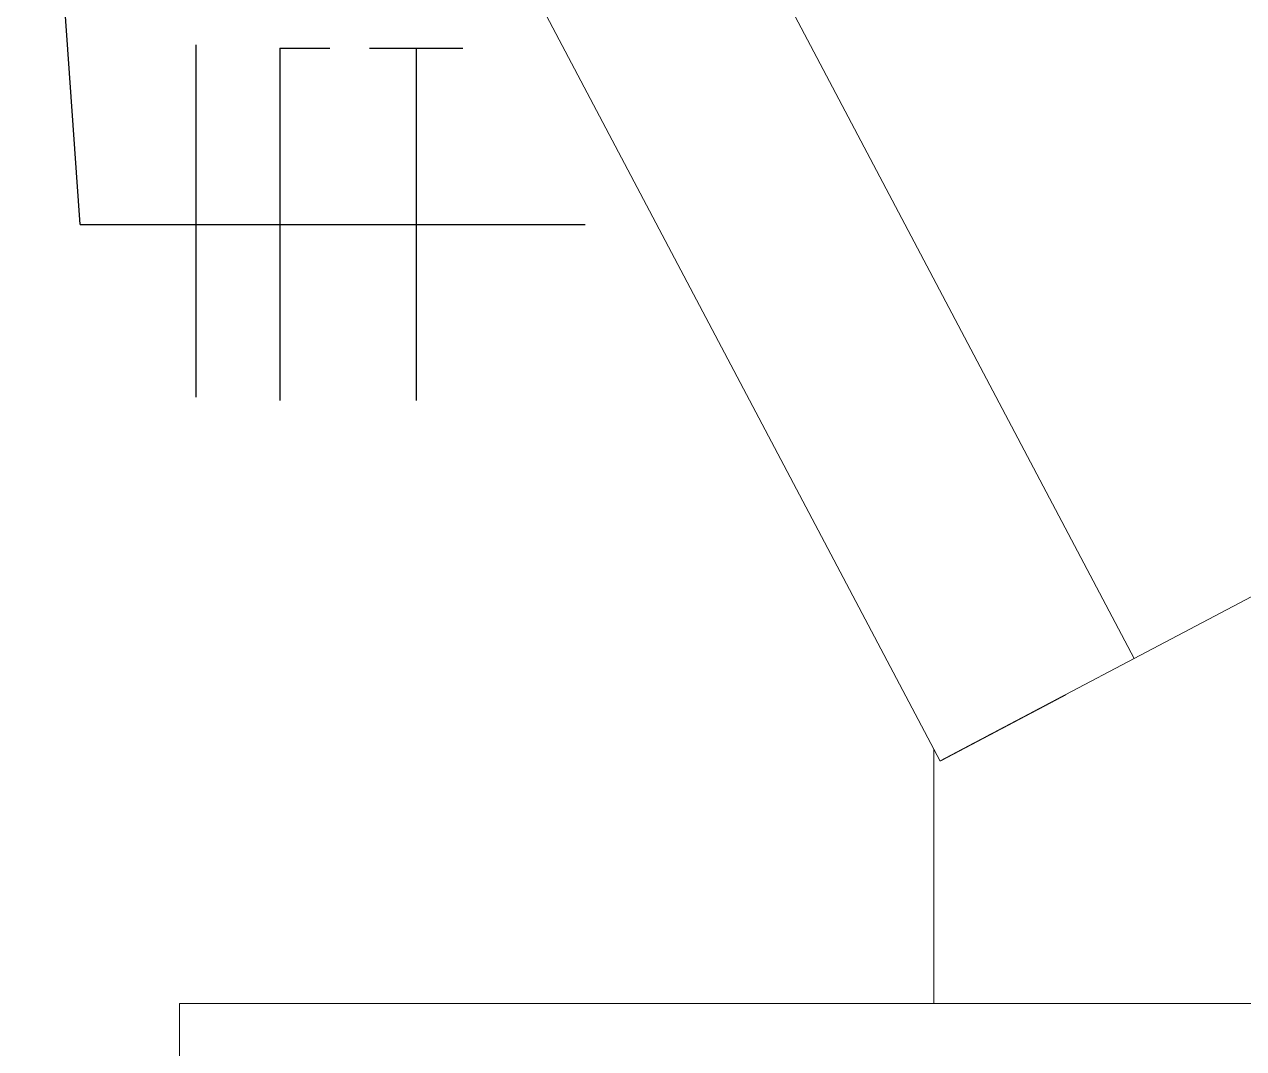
# Model space of a CAD drawing. Header units: millimetres. Extents: x 27525 to 1347740, y 16401 to 59429.
# Drawn here: x 647210 to 648067, y 34671 to 35390 of the extents above; entities that cross this region are included whole.
import ezdxf

# ---------------------------------------------------------------- set-up
doc = ezdxf.new("R2010")
doc.units = ezdxf.units.MM
doc.layers.add('ARQUITETURA', color=8, linetype='Continuous')
doc.layers.add('PERFILADO', color=2, linetype='Continuous')
doc.layers.add('Mobiliário', color=151, linetype='Continuous', lineweight=9, plot=False)

# ---------------------------------------------------------------- blocks, each defined once
blk = doc.blocks.new('N1')
at = {"layer": 'ARQUITETURA', "color": 4, "lineweight": -2, "ltscale": 1.3}
for q in [(603856.7, 118519.9), (603915.2, 118932.3)]:
    blk.add_line((603856.7, 118932.3), q, dxfattribs=at)
blk = doc.blocks.new('te')
at = {"layer": 'ARQUITETURA', "color": 4, "lineweight": -2}
for p, q in [((645596.8, 24561.62), (645531.32, 24561.62)), ((645564.06, 24561.62), (645564.06, 24314.22))]:
    blk.add_line(p, q, dxfattribs=at)

msp = doc.modelspace()

# ---------------------------------------------------------------- linework, layer by layer
at = {"layer": 'ARQUITETURA', "color": 4, "lineweight": -2, "ltscale": 1.3}
msp.add_line((647330.428, 35375.805), (647330.428, 35128.405), dxfattribs=at)
at = {"layer": 'Mobiliário'}
for p, q in [((647989.747, 34944.713), (647610.136, 35663.862)), ((647853.33, 34872.704), (647473.719, 35591.854)), ((647853.33, 34872.704), (647473.719, 35591.854)), ((647989.747, 34944.713), (648118.286, 35012.564)), ((647941.766, 34919.386), (647989.747, 34944.713)), ((647849.055, 34702.392), (647849.055, 34880.804)), ((647849.055, 34702.392), (647849.055, 34880.804)), ((649818.441, 34702.392), (647318.928, 34702.392)), ((647318.928, 34289.385), (647318.928, 34702.392))]:
    msp.add_line(p, q, dxfattribs=at)
msp.add_lwpolyline([(647853.33, 34872.704), (647853.338, 34872.708), (647853.346, 34872.712), (647853.354, 34872.716), (647853.362, 34872.72), (647853.369, 34872.725), (647853.377, 34872.729), (647853.385, 34872.733), (647853.393, 34872.737), (647853.401, 34872.741), (647853.408, 34872.745), (647853.416, 34872.749), (647853.424, 34872.753), (647853.432, 34872.757), (647853.439, 34872.762), (647853.447, 34872.766), (647853.455, 34872.77), (647853.463, 34872.774), (647853.471, 34872.778), (647853.478, 34872.782), (647853.486, 34872.786), (647853.494, 34872.79), (647853.502, 34872.794), (647853.51, 34872.799), (647853.517, 34872.803), (647853.525, 34872.807), (647853.533, 34872.811), (647853.541, 34872.815), (647853.548, 34872.819), (647853.556, 34872.823), (647853.564, 34872.827), (647853.572, 34872.831), (647853.58, 34872.836), (647853.587, 34872.84), (647853.595, 34872.844), (647853.603, 34872.848), (647853.611, 34872.852), (647853.619, 34872.856), (647853.626, 34872.86), (647853.634, 34872.864), (647853.642, 34872.868), (647853.65, 34872.872), (647853.657, 34872.877), (647853.665, 34872.881), (647853.673, 34872.885), (647853.681, 34872.889), (647853.689, 34872.893), (647853.696, 34872.897), (647853.704, 34872.901), (647853.712, 34872.905), (647853.72, 34872.909), (647853.728, 34872.914), (647853.735, 34872.918), (647853.743, 34872.922), (647853.751, 34872.926), (647853.759, 34872.93), (647853.766, 34872.934), (647853.774, 34872.938), (647853.782, 34872.942), (647853.79, 34872.946), (647853.798, 34872.951), (647853.805, 34872.955), (647853.813, 34872.959), (647853.821, 34872.963), (647853.829, 34872.967), (647853.836, 34872.971), (647853.844, 34872.975), (647853.852, 34872.979), (647853.86, 34872.983), (647853.868, 34872.988), (647853.875, 34872.992), (647853.883, 34872.996), (647853.9, 34873.005), (647853.923, 34873.017), (647853.946, 34873.029), (647853.97, 34873.041), (647853.993, 34873.054), (647854.016, 34873.066), (647854.039, 34873.078), (647854.063, 34873.09), (647854.086, 34873.103), (647854.109, 34873.115), (647854.132, 34873.127), (647854.156, 34873.14), (647854.179, 34873.152), (647854.202, 34873.164), (647854.225, 34873.176), (647854.249, 34873.189), (647854.272, 34873.201), (647854.295, 34873.213), (647854.318, 34873.226), (647854.342, 34873.238), (647854.365, 34873.25), (647854.388, 34873.262), (647854.411, 34873.275), (647854.435, 34873.287), (647854.458, 34873.299), (647854.481, 34873.311), (647854.505, 34873.324), (647854.528, 34873.336), (647854.551, 34873.348), (647854.574, 34873.361), (647854.598, 34873.373), (647854.621, 34873.385), (647854.644, 34873.397), (647854.667, 34873.41), (647854.691, 34873.422), (647854.714, 34873.434), (647854.737, 34873.447), (647854.76, 34873.459), (647854.784, 34873.471), (647854.807, 34873.483), (647854.83, 34873.496), (647854.853, 34873.508), (647854.877, 34873.52), (647854.9, 34873.532), (647854.923, 34873.545), (647854.946, 34873.557), (647854.97, 34873.569), (647854.993, 34873.582), (647855.016, 34873.594), (647855.039, 34873.606), (647855.063, 34873.618), (647855.086, 34873.631), (647855.109, 34873.643), (647855.132, 34873.655), (647855.156, 34873.667), (647855.179, 34873.68), (647855.202, 34873.692), (647855.225, 34873.704), (647855.249, 34873.717), (647855.272, 34873.729), (647855.295, 34873.741), (647855.318, 34873.753), (647855.342, 34873.766), (647855.365, 34873.778), (647855.388, 34873.79), (647855.412, 34873.803), (647855.435, 34873.815), (647855.458, 34873.827), (647855.481, 34873.839), (647855.505, 34873.852), (647855.528, 34873.864), (647855.553, 34873.877), (647855.592, 34873.898), (647855.63, 34873.918), (647855.669, 34873.938), (647855.707, 34873.958), (647855.745, 34873.979), (647855.784, 34873.999), (647855.822, 34874.019), (647855.861, 34874.04), (647855.899, 34874.06), (647855.938, 34874.08), (647855.976, 34874.1), (647856.014, 34874.121), (647856.053, 34874.141), (647856.091, 34874.161), (647856.13, 34874.182), (647856.168, 34874.202), (647856.207, 34874.222), (647856.245, 34874.243), (647856.284, 34874.263), (647856.322, 34874.283), (647856.36, 34874.303), (647856.399, 34874.324), (647856.437, 34874.344), (647856.476, 34874.364), (647856.514, 34874.385), (647856.553, 34874.405), (647856.591, 34874.425), (647856.629, 34874.445), (647856.668, 34874.466), (647856.706, 34874.486), (647856.745, 34874.506), (647856.783, 34874.527), (647856.822, 34874.547), (647856.86, 34874.567), (647856.898, 34874.587), (647856.937, 34874.608), (647856.975, 34874.628), (647857.014, 34874.648), (647857.052, 34874.669), (647857.091, 34874.689), (647857.129, 34874.709), (647857.168, 34874.729), (647857.206, 34874.75), (647857.244, 34874.77), (647857.283, 34874.79), (647857.321, 34874.811), (647857.36, 34874.831), (647857.398, 34874.851), (647857.437, 34874.871), (647857.475, 34874.892), (647857.513, 34874.912), (647857.552, 34874.932), (647857.59, 34874.953), (647857.629, 34874.973), (647857.667, 34874.993), (647857.706, 34875.014), (647857.744, 34875.034), (647857.783, 34875.054), (647857.821, 34875.074), (647857.859, 34875.095), (647857.898, 34875.115), (647857.936, 34875.135), (647857.975, 34875.156), (647858.013, 34875.176), (647858.052, 34875.196), (647858.09, 34875.216), (647858.128, 34875.237), (647858.167, 34875.257), (647858.205, 34875.277), (647858.244, 34875.298), (647858.282, 34875.318), (647858.331, 34875.344), (647858.384, 34875.372), (647858.437, 34875.4), (647858.491, 34875.428), (647858.544, 34875.456), (647858.597, 34875.484), (647858.65, 34875.512), (647858.703, 34875.54), (647858.756, 34875.568), (647858.809, 34875.596), (647858.862, 34875.624), (647858.916, 34875.652), (647858.969, 34875.68), (647859.022, 34875.708), (647859.075, 34875.736), (647859.128, 34875.764), (647859.181, 34875.792), (647859.234, 34875.82), (647859.288, 34875.849), (647859.341, 34875.877), (647859.394, 34875.905), (647859.447, 34875.933), (647859.5, 34875.961), (647859.553, 34875.989), (647859.606, 34876.017), (647859.659, 34876.045), (647859.713, 34876.073), (647859.766, 34876.101), (647859.819, 34876.129), (647859.872, 34876.157), (647859.925, 34876.185), (647859.978, 34876.213), (647860.031, 34876.241), (647860.084, 34876.269), (647860.138, 34876.297), (647860.191, 34876.325), (647860.244, 34876.353), (647860.297, 34876.381), (647860.35, 34876.409), (647860.403, 34876.437), (647860.456, 34876.466), (647860.51, 34876.494), (647860.563, 34876.522), (647860.616, 34876.55), (647860.669, 34876.578), (647860.722, 34876.606), (647860.775, 34876.634), (647860.828, 34876.662), (647860.881, 34876.69), (647860.935, 34876.718), (647860.988, 34876.746), (647861.041, 34876.774), (647861.094, 34876.802), (647861.147, 34876.83), (647861.2, 34876.858), (647861.253, 34876.886), (647861.307, 34876.914), (647861.36, 34876.942), (647861.413, 34876.97), (647861.466, 34876.998), (647861.519, 34877.026), (647861.572, 34877.054), (647861.625, 34877.083), (647861.678, 34877.111), (647861.732, 34877.139), (647861.785, 34877.167), (647861.838, 34877.195), (647861.891, 34877.223), (647861.944, 34877.251), (647861.997, 34877.279), (647862.05, 34877.307), (647862.108, 34877.337), (647862.175, 34877.373), (647862.242, 34877.408), (647862.309, 34877.443), (647862.376, 34877.479), (647862.443, 34877.514), (647862.51, 34877.55), (647862.578, 34877.585), (647862.645, 34877.621), (647862.712, 34877.656), (647862.779, 34877.692), (647862.846, 34877.727), (647862.913, 34877.762), (647862.981, 34877.798), (647863.048, 34877.833), (647863.115, 34877.869), (647863.182, 34877.904), (647863.249, 34877.94), (647863.316, 34877.975), (647863.384, 34878.011), (647863.451, 34878.046), (647863.518, 34878.082), (647863.585, 34878.117), (647863.652, 34878.152), (647863.719, 34878.188), (647863.787, 34878.223), (647863.854, 34878.259), (647863.921, 34878.294), (647863.988, 34878.33), (647864.055, 34878.365), (647864.122, 34878.401), (647864.189, 34878.436), (647864.257, 34878.472), (647864.324, 34878.507), (647864.391, 34878.542), (647864.458, 34878.578), (647864.525, 34878.613), (647864.592, 34878.649), (647864.66, 34878.684), (647864.727, 34878.72), (647864.794, 34878.755), (647864.861, 34878.791), (647864.928, 34878.826), (647864.995, 34878.861), (647865.063, 34878.897), (647865.13, 34878.932), (647865.197, 34878.968), (647865.264, 34879.003), (647865.331, 34879.039), (647865.398, 34879.074), (647865.466, 34879.11), (647865.533, 34879.145), (647865.6, 34879.181), (647865.667, 34879.216), (647865.734, 34879.251), (647865.801, 34879.287), (647865.868, 34879.322), (647865.936, 34879.358), (647866.003, 34879.393), (647866.07, 34879.429), (647866.137, 34879.464), (647866.204, 34879.5), (647866.271, 34879.535), (647866.339, 34879.571), (647866.406, 34879.606), (647866.473, 34879.641), (647866.54, 34879.677), (647866.607, 34879.712), (647866.674, 34879.748), (647866.742, 34879.783), (647866.809, 34879.819), (647866.876, 34879.854), (647866.954, 34879.896), (647867.035, 34879.938), (647867.115, 34879.98), (647867.195, 34880.023), (647867.276, 34880.065), (647867.356, 34880.108), (647867.436, 34880.15), (647867.517, 34880.192), (647867.597, 34880.235), (647867.677, 34880.277), (647867.758, 34880.32), (647867.838, 34880.362), (647867.918, 34880.404), (647867.999, 34880.447), (647868.079, 34880.489), (647868.16, 34880.532), (647868.24, 34880.574), (647868.32, 34880.617), (647868.401, 34880.659), (647868.481, 34880.701), (647868.561, 34880.744), (647868.642, 34880.786), (647868.722, 34880.829), (647868.802, 34880.871), (647868.883, 34880.913), (647868.963, 34880.956), (647869.043, 34880.998), (647869.124, 34881.041), (647869.204, 34881.083), (647869.284, 34881.125), (647869.365, 34881.168), (647869.445, 34881.21), (647869.525, 34881.253), (647869.606, 34881.295), (647869.686, 34881.337), (647869.766, 34881.38), (647869.847, 34881.422), (647869.927, 34881.465), (647870.007, 34881.507), (647870.088, 34881.55), (647870.168, 34881.592), (647870.248, 34881.634), (647870.329, 34881.677), (647870.409, 34881.719), (647870.489, 34881.762), (647870.57, 34881.804), (647870.65, 34881.846), (647870.73, 34881.889), (647870.811, 34881.931), (647870.891, 34881.974), (647870.972, 34882.016), (647871.052, 34882.058), (647871.132, 34882.101), (647871.213, 34882.143), (647871.293, 34882.186), (647871.373, 34882.228), (647871.454, 34882.271), (647871.534, 34882.313), (647871.614, 34882.355), (647871.695, 34882.398), (647871.775, 34882.44), (647871.855, 34882.483), (647871.936, 34882.525), (647872.016, 34882.567), (647872.096, 34882.61), (647872.177, 34882.652), (647872.257, 34882.695), (647872.337, 34882.737), (647872.418, 34882.779), (647872.498, 34882.822), (647872.578, 34882.864), (647872.664, 34882.909), (647872.756, 34882.958), (647872.849, 34883.007), (647872.942, 34883.056), (647873.034, 34883.105), (647873.127, 34883.154), (647873.219, 34883.202), (647873.312, 34883.251), (647873.404, 34883.3), (647873.497, 34883.349), (647873.589, 34883.398), (647873.682, 34883.447), (647873.774, 34883.495), (647873.867, 34883.544), (647873.959, 34883.593), (647874.052, 34883.642), (647874.144, 34883.691), (647874.237, 34883.74), (647874.329, 34883.788), (647874.422, 34883.837), (647874.514, 34883.886), (647874.607, 34883.935), (647874.699, 34883.984), (647874.792, 34884.033), (647874.884, 34884.081), (647874.977, 34884.13), (647875.069, 34884.179), (647875.162, 34884.228), (647875.254, 34884.277), (647875.347, 34884.326), (647875.439, 34884.374), (647875.532, 34884.423), (647875.624, 34884.472), (647875.717, 34884.521), (647875.81, 34884.57), (647875.902, 34884.619), (647875.995, 34884.667), (647876.087, 34884.716), (647876.18, 34884.765), (647876.272, 34884.814), (647876.365, 34884.863), (647876.457, 34884.912), (647876.55, 34884.961), (647876.642, 34885.009), (647876.735, 34885.058), (647876.827, 34885.107), (647876.92, 34885.156), (647877.012, 34885.205), (647877.105, 34885.254), (647877.197, 34885.302), (647877.29, 34885.351), (647877.382, 34885.4), (647877.475, 34885.449), (647877.567, 34885.498), (647877.66, 34885.547), (647877.752, 34885.595), (647877.845, 34885.644), (647877.937, 34885.693), (647878.03, 34885.742), (647878.122, 34885.791), (647878.215, 34885.84), (647878.307, 34885.888), (647878.4, 34885.937), (647878.492, 34885.986), (647878.585, 34886.035), (647878.678, 34886.084), (647878.77, 34886.133), (647878.863, 34886.181), (647878.955, 34886.23), (647879.048, 34886.279), (647879.14, 34886.328), (647879.233, 34886.377), (647879.336, 34886.431), (647879.44, 34886.486), (647879.543, 34886.541), (647879.647, 34886.595), (647879.75, 34886.65), (647879.854, 34886.705), (647879.957, 34886.759), (647880.061, 34886.814), (647880.164, 34886.869), (647880.268, 34886.923), (647880.371, 34886.978), (647880.475, 34887.033), (647880.578, 34887.087), (647880.682, 34887.142), (647880.786, 34887.196), (647880.889, 34887.251), (647880.993, 34887.306), (647881.096, 34887.36), (647881.2, 34887.415), (647881.303, 34887.47), (647881.407, 34887.524), (647881.51, 34887.579), (647881.614, 34887.634), (647881.717, 34887.688), (647881.821, 34887.743), (647881.924, 34887.798), (647882.028, 34887.852), (647882.131, 34887.907), (647882.235, 34887.962), (647882.338, 34888.016), (647882.442, 34888.071), (647882.545, 34888.125), (647882.649, 34888.18), (647882.752, 34888.235), (647882.856, 34888.289), (647882.96, 34888.344), (647883.063, 34888.399), (647883.167, 34888.453), (647883.27, 34888.508), (647883.374, 34888.563), (647883.477, 34888.617), (647883.581, 34888.672), (647883.684, 34888.727), (647883.788, 34888.781), (647883.891, 34888.836), (647883.995, 34888.891), (647884.098, 34888.945), (647884.202, 34889), (647884.305, 34889.054), (647884.409, 34889.109), (647884.512, 34889.164), (647884.616, 34889.218), (647884.719, 34889.273), (647884.823, 34889.328), (647884.927, 34889.382), (647885.03, 34889.437), (647885.134, 34889.492), (647885.237, 34889.546), (647885.341, 34889.601), (647885.444, 34889.656), (647885.548, 34889.71), (647885.651, 34889.765), (647885.755, 34889.82), (647885.858, 34889.874), (647885.962, 34889.929), (647886.065, 34889.983), (647886.169, 34890.038), (647886.272, 34890.093), (647886.376, 34890.147), (647886.479, 34890.202), (647886.583, 34890.257), (647886.692, 34890.314), (647886.805, 34890.374), (647886.918, 34890.434), (647887.032, 34890.494), (647887.145, 34890.553), (647887.258, 34890.613), (647887.371, 34890.673), (647887.485, 34890.733), (647887.598, 34890.792), (647887.711, 34890.852), (647887.824, 34890.912), (647887.938, 34890.972), (647888.051, 34891.032), (647888.164, 34891.091), (647888.277, 34891.151), (647888.391, 34891.211), (647888.504, 34891.271), (647888.617, 34891.33), (647888.73, 34891.39), (647888.843, 34891.45), (647888.957, 34891.51), (647889.07, 34891.569), (647889.183, 34891.629), (647889.296, 34891.689), (647889.41, 34891.749), (647889.523, 34891.809), (647889.636, 34891.868), (647889.749, 34891.928), (647889.863, 34891.988), (647889.976, 34892.048), (647890.089, 34892.107), (647890.202, 34892.167), (647890.315, 34892.227), (647890.429, 34892.287), (647890.542, 34892.347), (647890.655, 34892.406), (647890.768, 34892.466), (647890.882, 34892.526), (647890.995, 34892.586), (647891.108, 34892.645), (647891.221, 34892.705), (647891.335, 34892.765), (647891.448, 34892.825), (647891.561, 34892.884), (647891.674, 34892.944), (647891.788, 34893.004), (647891.901, 34893.064), (647892.014, 34893.124), (647892.127, 34893.183), (647892.24, 34893.243), (647892.354, 34893.303), (647892.467, 34893.363), (647892.58, 34893.422), (647892.693, 34893.482), (647892.807, 34893.542), (647892.92, 34893.602), (647893.033, 34893.661), (647893.146, 34893.721), (647893.26, 34893.781), (647893.373, 34893.841), (647893.486, 34893.901), (647893.599, 34893.96), (647893.712, 34894.02), (647893.826, 34894.08), (647893.939, 34894.14), (647894.052, 34894.199), (647894.165, 34894.259), (647894.279, 34894.319), (647894.392, 34894.379), (647894.505, 34894.439), (647894.618, 34894.498), (647894.733, 34894.559), (647894.854, 34894.623), (647894.976, 34894.687), (647895.097, 34894.751), (647895.219, 34894.815), (647895.34, 34894.879), (647895.462, 34894.944), (647895.583, 34895.008), (647895.705, 34895.072), (647895.826, 34895.136), (647895.948, 34895.2), (647896.069, 34895.264), (647896.191, 34895.328), (647896.313, 34895.393), (647896.434, 34895.457), (647896.556, 34895.521), (647896.677, 34895.585), (647896.799, 34895.649), (647896.92, 34895.713), (647897.042, 34895.777), (647897.163, 34895.842), (647897.285, 34895.906), (647897.406, 34895.97), (647897.528, 34896.034), (647897.649, 34896.098), (647897.771, 34896.162), (647897.892, 34896.226), (647898.014, 34896.291), (647898.135, 34896.355), (647898.257, 34896.419), (647898.378, 34896.483), (647898.5, 34896.547), (647898.621, 34896.611), (647898.743, 34896.675), (647898.864, 34896.74), (647898.986, 34896.804), (647899.107, 34896.868), (647899.229, 34896.932), (647899.35, 34896.996), (647899.472, 34897.06), (647899.593, 34897.124), (647899.715, 34897.189), (647899.836, 34897.253), (647899.958, 34897.317), (647900.08, 34897.381), (647900.201, 34897.445), (647900.323, 34897.509), (647900.444, 34897.573), (647900.566, 34897.638), (647900.687, 34897.702), (647900.809, 34897.766), (647900.93, 34897.83), (647901.052, 34897.894), (647901.173, 34897.958), (647901.295, 34898.022), (647901.416, 34898.087), (647901.538, 34898.151), (647901.659, 34898.215), (647901.781, 34898.279), (647901.902, 34898.343), (647902.024, 34898.407), (647902.145, 34898.471), (647902.267, 34898.536), (647902.388, 34898.6), (647902.51, 34898.664), (647902.631, 34898.728), (647902.753, 34898.792), (647902.874, 34898.856), (647902.996, 34898.92), (647903.117, 34898.985), (647903.239, 34899.049), (647903.36, 34899.113), (647903.487, 34899.18), (647903.615, 34899.247), (647903.743, 34899.315), (647903.872, 34899.383), (647904, 34899.45), (647904.128, 34899.518), (647904.256, 34899.586), (647904.385, 34899.654), (647904.513, 34899.721), (647904.641, 34899.789), (647904.77, 34899.857), (647904.898, 34899.924), (647905.026, 34899.992), (647905.154, 34900.06), (647905.283, 34900.128), (647905.411, 34900.195), (647905.539, 34900.263), (647905.667, 34900.331), (647905.796, 34900.398), (647905.924, 34900.466), (647906.052, 34900.534), (647906.181, 34900.602), (647906.309, 34900.669), (647906.437, 34900.737), (647906.565, 34900.805), (647906.694, 34900.872), (647906.822, 34900.94), (647906.95, 34901.008), (647907.078, 34901.075), (647907.207, 34901.143), (647907.335, 34901.211), (647907.463, 34901.279), (647907.592, 34901.346), (647907.72, 34901.414), (647907.848, 34901.482), (647907.976, 34901.549), (647908.105, 34901.617), (647908.233, 34901.685), (647908.361, 34901.753), (647908.489, 34901.82), (647908.618, 34901.888), (647908.746, 34901.956), (647908.874, 34902.023), (647909.003, 34902.091), (647909.131, 34902.159), (647909.259, 34902.227), (647909.387, 34902.294), (647909.516, 34902.362), (647909.644, 34902.43), (647909.772, 34902.497), (647909.9, 34902.565), (647910.029, 34902.633), (647910.157, 34902.701), (647910.285, 34902.768), (647910.414, 34902.836), (647910.542, 34902.904), (647910.67, 34902.971), (647910.798, 34903.039), (647910.927, 34903.107), (647911.055, 34903.175), (647911.183, 34903.242), (647911.311, 34903.31), (647911.44, 34903.378), (647911.568, 34903.445), (647911.696, 34903.513), (647911.825, 34903.581), (647911.953, 34903.648), (647912.081, 34903.716), (647912.209, 34903.784), (647912.338, 34903.852), (647912.466, 34903.919), (647912.596, 34903.988), (647912.729, 34904.058), (647912.862, 34904.129), (647912.996, 34904.199), (647913.129, 34904.269), (647913.263, 34904.34), (647913.396, 34904.41), (647913.53, 34904.481), (647913.663, 34904.551), (647913.796, 34904.622), (647913.93, 34904.692), (647914.063, 34904.762), (647914.197, 34904.833), (647914.33, 34904.903), (647914.463, 34904.974), (647914.597, 34905.044), (647914.73, 34905.115), (647914.864, 34905.185), (647914.997, 34905.255), (647915.131, 34905.326), (647915.264, 34905.396), (647915.397, 34905.467), (647915.531, 34905.537), (647915.664, 34905.608), (647915.798, 34905.678), (647915.931, 34905.748), (647916.064, 34905.819), (647916.198, 34905.889), (647916.331, 34905.96), (647916.465, 34906.03), (647916.598, 34906.101), (647916.732, 34906.171), (647916.865, 34906.241), (647916.998, 34906.312), (647917.132, 34906.382), (647917.265, 34906.453), (647917.399, 34906.523), (647917.532, 34906.594), (647917.665, 34906.664), (647917.799, 34906.734), (647917.932, 34906.805), (647918.066, 34906.875), (647918.199, 34906.946), (647918.332, 34907.016), (647918.466, 34907.086), (647918.599, 34907.157), (647918.733, 34907.227), (647918.866, 34907.298), (647919, 34907.368), (647919.133, 34907.439), (647919.266, 34907.509), (647919.4, 34907.579), (647919.533, 34907.65), (647919.667, 34907.72), (647919.8, 34907.791), (647919.933, 34907.861), (647920.067, 34907.932), (647920.2, 34908.002), (647920.334, 34908.072), (647920.467, 34908.143), (647920.601, 34908.213), (647920.734, 34908.284), (647920.867, 34908.354), (647921.001, 34908.425), (647921.134, 34908.495), (647921.268, 34908.565), (647921.401, 34908.636), (647921.534, 34908.706), (647921.668, 34908.777), (647921.801, 34908.847), (647921.935, 34908.918), (647922.068, 34908.988), (647922.204, 34909.06), (647922.341, 34909.132), (647922.478, 34909.204), (647922.615, 34909.277), (647922.752, 34909.349), (647922.889, 34909.421), (647923.026, 34909.493), (647923.163, 34909.566), (647923.3, 34909.638), (647923.436, 34909.71), (647923.573, 34909.782), (647923.71, 34909.855), (647923.847, 34909.927), (647923.984, 34909.999), (647924.121, 34910.071), (647924.258, 34910.144), (647924.395, 34910.216), (647924.531, 34910.288), (647924.668, 34910.36), (647924.805, 34910.433), (647924.942, 34910.505), (647925.079, 34910.577), (647925.216, 34910.65), (647925.353, 34910.722), (647925.49, 34910.794), (647925.626, 34910.866), (647925.763, 34910.939), (647925.9, 34911.011), (647926.037, 34911.083), (647926.174, 34911.155), (647926.311, 34911.228), (647926.448, 34911.3), (647926.585, 34911.372), (647926.722, 34911.444), (647926.858, 34911.517), (647926.995, 34911.589), (647927.132, 34911.661), (647927.269, 34911.733), (647927.406, 34911.806), (647927.543, 34911.878), (647927.68, 34911.95), (647927.817, 34912.022), (647927.953, 34912.095), (647928.09, 34912.167), (647928.227, 34912.239), (647928.364, 34912.311), (647928.501, 34912.384), (647928.638, 34912.456), (647928.775, 34912.528), (647928.912, 34912.6), (647929.048, 34912.673), (647929.185, 34912.745), (647929.322, 34912.817), (647929.459, 34912.889), (647929.596, 34912.962), (647929.733, 34913.034), (647929.87, 34913.106), (647930.007, 34913.178), (647930.144, 34913.251), (647930.28, 34913.323), (647930.417, 34913.395), (647930.554, 34913.467), (647930.691, 34913.54), (647930.828, 34913.612), (647930.965, 34913.684), (647931.102, 34913.756), (647931.239, 34913.829), (647931.375, 34913.901), (647931.512, 34913.973), (647931.649, 34914.045), (647931.786, 34914.118), (647931.924, 34914.19), (647932.062, 34914.263), (647932.201, 34914.337), (647932.34, 34914.41), (647932.478, 34914.483), (647932.617, 34914.556), (647932.755, 34914.629), (647932.894, 34914.703), (647933.033, 34914.776), (647933.171, 34914.849), (647933.31, 34914.922), (647933.449, 34914.995), (647933.587, 34915.068), (647933.726, 34915.142), (647933.864, 34915.215), (647934.003, 34915.288), (647934.142, 34915.361), (647934.28, 34915.434), (647934.419, 34915.507), (647934.558, 34915.581), (647934.696, 34915.654), (647934.835, 34915.727), (647934.973, 34915.8), (647935.112, 34915.873), (647935.251, 34915.946), (647935.389, 34916.02), (647935.528, 34916.093), (647935.667, 34916.166), (647935.805, 34916.239), (647935.944, 34916.312), (647936.082, 34916.386), (647936.221, 34916.459), (647936.36, 34916.532), (647936.498, 34916.605), (647936.637, 34916.678), (647936.775, 34916.751), (647936.914, 34916.825), (647937.053, 34916.898), (647937.191, 34916.971), (647937.33, 34917.044), (647937.469, 34917.117), (647937.607, 34917.19), (647937.746, 34917.264), (647937.884, 34917.337), (647938.023, 34917.41), (647938.162, 34917.483), (647938.3, 34917.556), (647938.439, 34917.629), (647938.578, 34917.703), (647938.716, 34917.776), (647938.855, 34917.849), (647938.993, 34917.922), (647939.132, 34917.995), (647939.271, 34918.069), (647939.409, 34918.142), (647939.548, 34918.215), (647939.687, 34918.288), (647939.825, 34918.361), (647939.964, 34918.434), (647940.102, 34918.508), (647940.241, 34918.581), (647940.38, 34918.654), (647940.518, 34918.727), (647940.657, 34918.8), (647940.796, 34918.873), (647940.934, 34918.947), (647941.073, 34919.02), (647941.211, 34919.093), (647941.35, 34919.166), (647941.489, 34919.239), (647941.627, 34919.312), (647941.766, 34919.386)], dxfattribs=at)
at = {"layer": 'PERFILADO', "color": 1, "lineweight": -2, "ltscale": 1.3}
for q in [(647210, 35807.125), (647603.976, 35249.645)]:
    msp.add_line((647249.17, 35249.645), q, dxfattribs=at)

# ---------------------------------------------------------------- block references
at = {"layer": 'ARQUITETURA', "color": 1, "lineweight": -2, "xscale": 0.6, "yscale": 0.6, "zscale": 0.6}
msp.add_blockref('N1', (285075.464, -35986.017), dxfattribs=at)
at = {"layer": 'PERFILADO', "color": 1, "lineweight": -2}
msp.add_blockref('te', (1921.148, 10811.728), dxfattribs=at)

doc.saveas('drawing.dxf')
